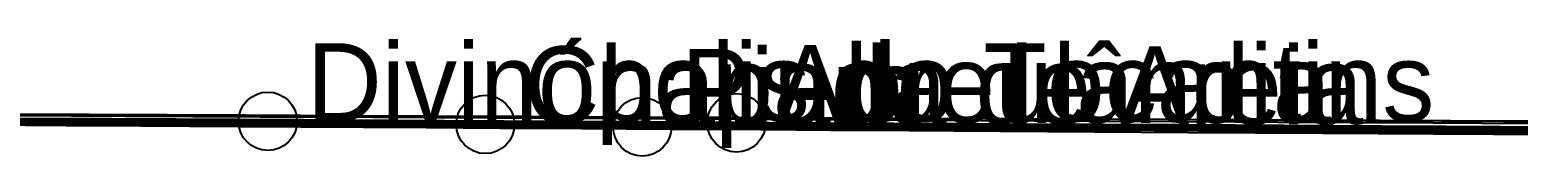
# Model space of a CAD drawing. Header units: metres. Extents: x 528129 to 864363, y 9998262 to 10000641.
# Drawn here: x 694383 to 709689, y 9999118 to 10000332 of the extents above; entities that cross this region are included whole.
import ezdxf

# ---------------------------------------------------------------- set-up
doc = ezdxf.new("R2010")
doc.units = ezdxf.units.M
for name, color, linetype in [('BACIA_CBHRCC', 1, 'CONTINUOUS'), ('HIDROGRAFIA', 5, 'CONTINUOUS'), ('LIMITES_MUNICIPAIS', 8, 'CONTINUOUS'), ('SEDES_MUNICIPAIS', 10, 'CONTINUOUS'), ('SUBBACIA_CAIAPO', 40, 'CONTINUOUS'), ('SUBBACIA_COCO', 30, 'CONTINUOUS')]:
    doc.layers.add(name, color=color, linetype=linetype)

msp = doc.modelspace()

# ---------------------------------------------------------------- linework, layer by layer
at = {"layer": 'BACIA_CBHRCC'}
for points in [[(709738.086, 9999373.976), (709682.353, 9999374.221), (709608.333, 9999374.556), (709535.688, 9999374.895), (709451.356, 9999375.304), (709356.459, 9999375.784), (709256.041, 9999376.309), (709101.102, 9999377.137), (708814.456, 9999378.701), (708663.744, 9999379.537), (708557.956, 9999380.136), (708385.408, 9999381.134), (708269.788, 9999381.813), (708098.322, 9999382.838), (707933.033, 9999383.85), (707827.392, 9999384.504), (707623.321, 9999385.775), (707526.157, 9999386.377), (707428.596, 9999386.976), (707333.223, 9999387.554), (707192.45, 9999388.383), (707060.048, 9999389.131), (706938.463, 9999389.789), (706671.743, 9999391.177), (706363.713, 9999392.783), (706297.598, 9999393.13), (706207.926, 9999393.609), (706108.128, 9999394.146), (706002.455, 9999394.723), (705890.68, 9999395.342), (705659.726, 9999396.627), (705441.496, 9999397.823), (705234.586, 9999398.947), (705083.059, 9999399.768), (704985.785, 9999400.29), (704663.712, 9999401.999), (704566.751, 9999402.517), (704465.657, 9999403.064), (704359.668, 9999403.647), (704182.274, 9999404.633), (704073.836, 9999405.245), (703960.704, 9999405.889), (703846.316, 9999406.542), (703607.743, 9999407.91), (703480.027, 9999408.638), (703355.62, 9999409.35), (703229.99, 9999410.071), (703040.799, 9999411.161), (702850.352, 9999412.265), (702718.47, 9999413.023), (702575.052, 9999413.834), (702388.945, 9999414.87), (702283.204, 9999415.451), (702145.482, 9999416.195), (702027.845, 9999416.823), (701921.867, 9999417.379), (701837.528, 9999417.817), (701732.95, 9999418.353), (701715.89, 9999418.443), (701722.167, 9999418.479), (701683.105, 9999418.796), (701638.909, 9999419.124), (701569.52, 9999419.626), (701489.268, 9999420.195), (701353.891, 9999421.136), (701238.729, 9999421.941), (701168.944, 9999422.421), (701123.93, 9999422.726), (701060.948, 9999423.145), (700994.866, 9999423.579), (700846.182, 9999424.548), (700762.312, 9999425.086), (700633.388, 9999425.881), (700477.007, 9999426.825), (700307.775, 9999427.84), (700116.17, 9999428.985), (700024.071, 9999429.539), (699915.742, 9999430.197), (699815.119, 9999430.812), (699717.836, 9999431.41), (699623.558, 9999431.991), (699437.226, 9999433.144), (699247.997, 9999434.3), (699115.148, 9999435.12), (699035.996, 9999435.618), (698937.809, 9999436.25), (698883.297, 9999436.614), (698808.053, 9999437.121), (698591.08, 9999438.551), (698533.922, 9999438.92), (698412.971, 9999439.673), (698319.366, 9999440.237), (698156.641, 9999441.196), (698041.993, 9999441.862), (697893.653, 9999442.719), (697635.844, 9999444.219), (697313.788, 9999446.11), (697206.356, 9999446.735), (697093.414, 9999447.389), (696797.727, 9999449.096), (696498.089, 9999450.828), (696195.73, 9999452.559), (696007.186, 9999453.641), (695883.704, 9999454.352), (695701.186, 9999455.409), (695492.153, 9999456.625), (695398.437, 9999457.167), (695302.282, 9999457.719), (695176.442, 9999458.434), (695046.053, 9999459.17), (694914.576, 9999459.908), (694785.929, 9999460.627), (694616.766, 9999461.567), (694456.597, 9999462.447), (694338.676, 9999463.089)], [(694375.955, 9999500.717), (694449.567, 9999500.285), (694513.536, 9999499.899), (694574.753, 9999499.524), (694632.748, 9999499.16), (694682.443, 9999498.83), (694726.254, 9999498.481), (694731.347, 9999498.372), (694725.717, 9999498.337), (694715.197, 9999498.33), (694674.155, 9999498.363), (694767.623, 9999497.853), (695032.361, 9999496.417), (695171.964, 9999495.665), (695326.005, 9999494.844), (695489.841, 9999493.979), (695652.505, 9999493.127), (696010.073, 9999491.267), (696278.897, 9999489.861), (696483.665, 9999488.793), (696627.805, 9999488.034), (696767.427, 9999487.285), (696925.022, 9999486.422), (697136.508, 9999485.252), (697520.469, 9999483.135), (697624.277, 9999482.557), (697816.632, 9999481.478), (697906.045, 9999480.974), (697989.305, 9999480.501), (698065.789, 9999480.057), (698136.562, 9999479.635), (698307.45, 9999478.601), (698379.135, 9999478.17), (698601.217, 9999476.841), (698679.406, 9999476.375), (698797.16, 9999475.678), (698871.29, 9999475.236), (698938.665, 9999474.826), (698982.87, 9999474.547), (699043.756, 9999474.148), (699082.754, 9999473.877), (699126.463, 9999473.549), (699190.602, 9999472.994), (699226.384, 9999472.75), (699279.175, 9999472.417), (699346.807, 9999472.011), (699470.64, 9999471.289), (699655.64, 9999470.225), (699844.808, 9999469.131), (699945.804, 9999468.552), (700054.609, 9999467.936), (700149.643, 9999467.402), (700406.749, 9999465.962), (700576.475, 9999465.002), (700734.879, 9999464.097), (700836.479, 9999463.512), (701025.934, 9999462.409), (701108.294, 9999461.917), (701169.137, 9999461.542), (701478.057, 9999459.594), (701537.369, 9999459.231), (701616.917, 9999458.758), (701706.714, 9999458.239), (701803.349, 9999457.691), (701903.36, 9999457.132), (702104.087, 9999456.015), (702367.094, 9999454.551), (702482.92, 9999453.89), (702557.252, 9999453.454), (702665.787, 9999452.805), (702735.655, 9999452.379), (702802.659, 9999451.961), (702893.348, 9999451.385), (702946.242, 9999451.036), (702990.405, 9999450.727), (703026.52, 9999450.458), (703074.159, 9999450.092), (703168.212, 9999449.357), (703231.066, 9999448.942), (703362.426, 9999448.143), (703480.474, 9999447.452), (703581.16, 9999446.87), (703838.506, 9999445.384), (704097.625, 9999443.905), (704196.188, 9999443.335), (704286.63, 9999442.801), (704367.869, 9999442.309), (704588.894, 9999440.949), (704703.716, 9999440.253), (704787.01, 9999439.758), (704872.551, 9999439.262), (705007.374, 9999438.488), (705095.89, 9999437.977), (705183.285, 9999437.463), (705304.599, 9999436.737), (705410.918, 9999436.073), (705462.303, 9999435.739), (705637.097, 9999434.567), (705715.207, 9999434.034), (705796.836, 9999433.465), (705839.551, 9999433.173), (705894.437, 9999432.808), (706031.716, 9999431.908), (706089.076, 9999431.542), (706160.638, 9999431.104), (706245.57, 9999430.6), (706343.646, 9999430.032), (706451.785, 9999429.421), (706567.444, 9999428.778), (706744.199, 9999427.814), (706859.792, 9999427.195), (706971.517, 9999426.6), (707201.686, 9999425.379), (707318.863, 9999424.75), (707509.024, 9999423.725), (707913.998, 9999421.532), (708190.151, 9999420.04), (708457.992, 9999418.588), (708768.324, 9999416.907), (708885.529, 9999416.263), (709001.424, 9999415.616), (709115.34, 9999414.972), (709312.423, 9999413.851), (709565.531, 9999412.418), (709771.82, 9999411.23)]]:
    msp.add_lwpolyline(points, dxfattribs=at)
at = {"layer": 'HIDROGRAFIA'}
for points in [[(694620.631, 9999472.509), (694355.426, 9999474.05), (693908.416, 9999476.581), (693402.376, 9999479.343), (692693.229, 9999483.347), (692281.324, 9999485.628), (689890.413, 9999498.546), (688965.229, 9999503.66), (688423.679, 9999506.791), (688186.531, 9999508.223), (688148.559, 9999508.452)], [(697622.884, 9999472.799), (695436.815, 9999483.945), (694815.031, 9999487.164), (693810.739, 9999492.497)], [(709977.761, 9999407.563), (709531.05, 9999410.079), (708414.908, 9999416.468), (707745.586, 9999420.138), (706629.168, 9999425.995), (705991.497, 9999429.402), (704205.673, 9999439.096), (702643.043, 9999447.577), (701750.311, 9999452.29), (701287.849, 9999454.649), (700761.915, 9999457.56), (700490.78, 9999459.195), (700315.522, 9999460.351), (699773.181, 9999463.446), (699007.657, 9999467.485), (698593.322, 9999469.827), (698210.525, 9999471.892), (697828.066, 9999473.903), (697158.428, 9999477.512), (696233.448, 9999482.73), (695212.81, 9999488.249), (694160.422, 9999494.025)], [(709039.321, 9999399.819), (708449.318, 9999403.316), (707540.216, 9999408.795), (707300.937, 9999410.122), (707173.409, 9999410.734), (706950.427, 9999411.923), (706376.302, 9999415.171), (705738.577, 9999418.529), (705228.233, 9999421.417), (704819.455, 9999423.795), (704232.405, 9999427.087), (702936.039, 9999434.195), (702321.478, 9999437.54), (701704.637, 9999440.948), (700923.295, 9999445.598), (700253.382, 9999449.279), (699217.336, 9999454.984), (698659.173, 9999457.912), (698021.484, 9999461.378), (697750.423, 9999462.739), (697479.381, 9999464.139), (695566.058, 9999474.53), (695087.544, 9999477.067), (694768.651, 9999478.689), (694529.674, 9999479.96), (694210.67, 9999481.794)], [(706105.329, 9999412.81), (705914.225, 9999413.665), (705961.842, 9999413.109), (706185.17, 9999411.594), (706077.435, 9999411.908), (705671.12, 9999413.932), (705161.432, 9999416.731), (704651.024, 9999419.578), (704217.374, 9999422.043), (703697.698, 9999425.041), (703059.834, 9999428.517), (702629.409, 9999430.895), (702183.023, 9999433.506), (701624.97, 9999436.62), (701226.261, 9999438.952), (700668.386, 9999442.065), (700030.371, 9999445.476), (698754.696, 9999452.41), (697606.759, 9999458.54), (696586.395, 9999463.903), (695757.49, 9999468.116), (695247.052, 9999470.831), (694529.476, 9999474.758), (694226.612, 9999476.461)], [(711725.764, 9999387.963), (709660.807, 9999399.651), (708895.503, 9999404.113), (708257.669, 9999407.938), (707603.84, 9999411.955), (706471.58, 9999418.764), (706088.822, 9999421.011), (704813.437, 9999428.365), (703601.49, 9999435.503), (702325.964, 9999442.593), (701735.76, 9999446.062), (701337.235, 9999448.354), (700763.271, 9999451.551), (700189.058, 9999454.797), (699615.423, 9999457.769), (699439.849, 9999458.545), (699152.864, 9999459.916), (698531.203, 9999463.105), (698243.929, 9999464.521), (697813.542, 9999466.477), (697510.717, 9999467.966), (697127.878, 9999469.915), (696554.093, 9999472.948), (695884.237, 9999476.54), (695645.373, 9999477.707), (695406.176, 9999478.959), (694832.162, 9999482.061), (694545.187, 9999483.554), (694258.124, 9999485)], [(707028.094, 9999391.804), (706677.121, 9999393.681), (706645.237, 9999393.546), (706692.899, 9999392.996), (706565.496, 9999393.518), (706103.092, 9999396.022), (705831.798, 9999397.644), (705274.485, 9999400.805), (704981.784, 9999402.498), (704667.78, 9999404.469), (703886.472, 9999408.912), (703328.519, 9999412.141), (702850.377, 9999415.128), (702100.876, 9999419.391), (700219.522, 9999430.276), (699661.714, 9999433.607), (699454.362, 9999435.415), (699263.285, 9999436.714), (699071.865, 9999437.908), (698721.109, 9999439.991), (697732.39, 9999445.452), (697046.841, 9999449.392), (696616.68, 9999452.304), (696329.493, 9999454.083), (696202.31, 9999455.001), (696265.821, 9999454.868), (696505.261, 9999453.829), (696517.118, 9999454.222), (696475.851, 9999454.594), (696442.692, 9999454.893), (695995.385, 9999458.035), (695804.083, 9999459.217), (694783.474, 9999465.077), (694321.409, 9999467.857)], [(710139.609, 9999388.036), (709629.263, 9999390.879), (708608.665, 9999396.713), (707891.165, 9999400.678), (706360.259, 9999408.671), (704208.049, 9999419.926), (703729.375, 9999422.464), (702996.17, 9999426.411), (702732.691, 9999427.859), (702485.553, 9999429.216), (702073.732, 9999431.545), (701400.423, 9999435.211), (701147.46, 9999436.633), (700540.563, 9999440.133), (699631.723, 9999445.072), (698930.247, 9999449.141), (698563.419, 9999451.202), (697928.22, 9999454.596), (697287.939, 9999457.965), (696171.837, 9999464.008), (694996.741, 9999470.454), (694620.631, 9999472.509)], [(706315.568, 9999402.625), (705451.147, 9999407.915), (705116.102, 9999409.869), (704861.146, 9999411.267), (704542.206, 9999412.91), (704239.213, 9999414.622), (703904.271, 9999416.692), (703553.749, 9999419.184), (703186.791, 9999421.561), (702788.306, 9999424.019), (701991.3, 9999428.802), (701464.852, 9999432.079), (700875.217, 9999435.89), (700380.833, 9999438.957), (699838.762, 9999442.166), (699201.23, 9999445.847), (697594.759, 9999454.716), (697335.393, 9999456.175), (697000.514, 9999458.137), (696427.015, 9999461.568), (695957.243, 9999464.237), (695486.177, 9999466.977), (694742.123, 9999471.735), (694620.631, 9999472.509)], [(710681.231, 9999377.536), (709277.735, 9999385.735), (708640.281, 9999389.488), (708129.654, 9999392.542), (707874.835, 9999394.01), (707492.055, 9999396.142), (706981.717, 9999398.89), (706528.27, 9999401.434), (706315.568, 9999402.625)], [(709773.534, 9999380.502), (709424.827, 9999382.993), (708661.186, 9999387.7), (707811.111, 9999393.023), (706786.576, 9999399.562), (706435.69, 9999401.824), (706395.241, 9999402.094), (706315.568, 9999402.625)]]:
    msp.add_lwpolyline(points, dxfattribs=at)
at = {"layer": 'LIMITES_MUNICIPAIS'}
for points in [[(712297.084, 9999462.447), (709535.85, 9999476.531), (708258.183, 9999482.811), (708122.246, 9999483.062), (706876.987, 9999489.074), (706595.324, 9999490.96), (706133.226, 9999493.259), (704362.476, 9999500.893), (703751.599, 9999503.28), (702057.075, 9999511.56), (701603.353, 9999513.489), (700414.67, 9999519.21), (699455.012, 9999523.581), (698568.776, 9999528.358), (697656.818, 9999532.845), (697168.358, 9999535.864), (696599.692, 9999538.922), (694995.206, 9999546.679), (692056.966, 9999560.3)], [(694252.438, 9999533.971), (695367.074, 9999528.993), (695718.639, 9999528.365), (695357.062, 9999530.245), (694727.18, 9999534.078), (694854.577, 9999534.112), (692117.971, 9999547.335)], [(692117.971, 9999547.335), (694854.577, 9999534.112), (694727.18, 9999534.078), (695357.062, 9999530.245), (695718.639, 9999528.365), (695367.074, 9999528.993), (695367.074, 9999528.993), (696752.315, 9999522.235), (697909.511, 9999516.84), (698506.244, 9999514.209), (699792.542, 9999507.836), (701171.899, 9999500.346), (703609.604, 9999487.75), (704714.724, 9999481.574), (704789.524, 9999480.966), (706803.973, 9999469.732), (707216.193, 9999467.013), (708810.347, 9999458.731), (710827.032, 9999447.489)], [(693169.234, 9999546.306), (694574.905, 9999540.533), (695098.043, 9999538.672), (695380.181, 9999538.059), (694616.565, 9999542.337), (695081.063, 9999540.389), (694329.171, 9999544.677)], [(694329.171, 9999544.677), (695081.063, 9999540.389), (694616.565, 9999542.337), (695380.181, 9999538.059), (695098.043, 9999538.672), (694574.905, 9999540.533), (693169.234, 9999546.306)], [(693601.051, 9999497.002), (694686.618, 9999491.265), (695996.637, 9999483.756), (697365.367, 9999476.24), (698727.109, 9999469.082), (699239.676, 9999466.037), (700379.624, 9999459.785), (701121.1, 9999455.329), (702485.786, 9999448.292), (704582.258, 9999436.855), (709144.037, 9999412.21), (709592.558, 9999409.544), (711681.044, 9999398.052)], [(711681.044, 9999398.052), (709592.558, 9999409.544), (709144.037, 9999412.21), (704582.258, 9999436.855), (702485.786, 9999448.292), (701121.1, 9999455.329), (700379.624, 9999459.785), (699239.676, 9999466.037), (698727.109, 9999469.082), (697365.367, 9999476.24), (695996.637, 9999483.756), (694686.618, 9999491.265), (693601.051, 9999497.002)], [(694036.226, 9999469.734), (695572.274, 9999460.5), (696687.838, 9999454.135), (696863.418, 9999452.208), (697243.345, 9999449.772), (696721.278, 9999452.052), (697346.867, 9999447.681), (697980.213, 9999443.941), (699928.774, 9999432.794), (700030.856, 9999431.542), (700750.02, 9999427.093), (703434.266, 9999411.68), (704295.78, 9999406.321), (704856.317, 9999403.224), (705829.621, 9999397.378), (707595.437, 9999387.175), (709011.565, 9999379.051), (709356.427, 9999376.461), (710110.719, 9999371.803)], [(710110.719, 9999371.803), (709356.427, 9999376.461), (709011.565, 9999379.051), (707595.437, 9999387.175), (705829.621, 9999397.378), (704856.317, 9999403.224), (704295.78, 9999406.321), (703434.266, 9999411.68), (700750.02, 9999427.093), (700030.856, 9999431.542), (699928.774, 9999432.794), (697980.213, 9999443.941), (697346.867, 9999447.681), (696721.278, 9999452.052), (697243.345, 9999449.772), (696863.418, 9999452.208), (696687.838, 9999454.135), (695572.274, 9999460.5), (694036.226, 9999469.734)], [(710583.357, 9999375.365), (709300.603, 9999383.943), (707759.817, 9999393.407), (707009.766, 9999398.361), (705863.175, 9999405.403), (704578.348, 9999412.572), (704126.64, 9999415.963), (703145.611, 9999422.065), (702620.059, 9999425.104), (701796.539, 9999430.642), (700082.621, 9999440.912), (698337.538, 9999450.423), (696218.75, 9999462.794), (696118.026, 9999464.143), (694862.788, 9999471.464), (694061.52, 9999475.712)], [(694061.52, 9999475.712), (694862.788, 9999471.464), (696118.026, 9999464.143), (696218.75, 9999462.794), (698337.538, 9999450.423), (700082.621, 9999440.912), (701796.539, 9999430.642), (702620.059, 9999425.104), (703145.611, 9999422.065), (704126.64, 9999415.963), (704578.348, 9999412.572), (705863.175, 9999405.403), (707009.766, 9999398.361), (707990.515, 9999393.147), (708923.259, 9999387.796), (712637.804, 9999365.722)], [(710065.767, 9999416.916), (708940.77, 9999422.635), (708286.092, 9999426.657), (706278.898, 9999437.858), (704444.488, 9999447.731), (704034.97, 9999449.619), (702498.186, 9999457.908), (701461.767, 9999464.083), (701894.328, 9999462.204), (700667.945, 9999469.041), (699707.024, 9999474.625), (699262.066, 9999477.467), (699170.777, 9999478.671), (698123.596, 9999484.807), (697205.369, 9999489.971), (695231.078, 9999500.353), (694884.084, 9999502.544), (694249.072, 9999505.962)], [(694249.072, 9999505.962), (694884.084, 9999502.544), (695231.078, 9999500.353), (697205.369, 9999489.971), (698123.596, 9999484.807), (699170.777, 9999478.671), (699262.066, 9999477.467), (699707.024, 9999474.625), (700667.945, 9999469.041), (701894.328, 9999462.204), (701461.767, 9999464.083), (702498.186, 9999457.908), (704034.97, 9999449.619), (704444.488, 9999447.731), (706278.898, 9999437.858), (708286.092, 9999426.657), (708940.77, 9999422.635), (710065.767, 9999416.916)], [(710827.032, 9999447.489), (708810.347, 9999458.731), (707216.193, 9999467.013), (706803.973, 9999469.732), (704789.524, 9999480.966), (704714.724, 9999481.574), (703609.604, 9999487.75), (701171.899, 9999500.346), (699792.542, 9999507.836), (698506.244, 9999514.209), (697909.511, 9999516.84), (696752.315, 9999522.235), (695367.074, 9999528.993), (694252.438, 9999533.971)], [(694256.113, 9999481.289), (696454.346, 9999468.932), (698249.254, 9999458.855), (699272.324, 9999453.552), (700114.542, 9999448.72), (701945.551, 9999438.55), (702312.427, 9999435.948), (703614.288, 9999428.372), (704744.535, 9999422.079), (705927.617, 9999415.26), (707037.087, 9999409.123), (708166.611, 9999402.658), (709112.838, 9999397.517), (709951.54, 9999393.184)], [(709951.54, 9999393.184), (709112.838, 9999397.517), (708166.611, 9999402.658), (707037.087, 9999409.123), (705927.617, 9999415.26), (704744.535, 9999422.079), (703614.288, 9999428.372), (702312.427, 9999435.948), (701945.551, 9999438.55), (700114.542, 9999448.72), (699272.324, 9999453.552), (698249.254, 9999458.855), (696454.346, 9999468.932), (694256.113, 9999481.289)], [(714578.364, 9999457.438), (706595.324, 9999490.96), (706876.987, 9999489.074), (708122.246, 9999483.062), (708258.183, 9999482.811), (709535.85, 9999476.531), (712297.084, 9999462.447)], [(711726.681, 9999348.19), (709437.957, 9999360.139), (708571.41, 9999365.263), (707105.697, 9999374.257), (706850.384, 9999375.478), (705492.099, 9999383.57), (704996.931, 9999386.305), (702955.776, 9999398.98), (702522.235, 9999401.928), (701473.251, 9999408.275), (699193.922, 9999421.376), (696190.077, 9999438.305), (695172.671, 9999444.164), (694743.705, 9999446.428), (693616.164, 9999452.809)], [(693616.164, 9999452.809), (694743.705, 9999446.428), (695172.671, 9999444.164), (696190.077, 9999438.305), (699193.922, 9999421.376), (701473.251, 9999408.275), (702522.235, 9999401.928), (702955.776, 9999398.98), (704996.931, 9999386.305), (705492.099, 9999383.57), (706850.384, 9999375.478), (707105.697, 9999374.257), (708571.41, 9999365.263), (709437.957, 9999360.139), (711726.681, 9999348.19)], [(693916.551, 9999439.543), (694753.189, 9999434.228), (695529.405, 9999428.76), (696526.977, 9999422.187), (698460.418, 9999410.56), (699219.6, 9999406.43), (700059.299, 9999401.205), (700967.527, 9999395.796), (701902.181, 9999390.596), (702616.196, 9999385.596), (703430.87, 9999380.158), (703882.312, 9999377.669), (706293.825, 9999362.37), (707678.592, 9999354.379), (708816.12, 9999347.293), (709435.028, 9999343.013), (710592.881, 9999335.596)], [(712637.804, 9999365.722), (708923.259, 9999387.796), (707990.515, 9999393.147), (707009.766, 9999398.361), (707759.817, 9999393.407), (709300.603, 9999383.943), (710583.357, 9999375.365)], [(710160.864, 9999371.066), (708994.255, 9999377.53), (708648.064, 9999378.975), (709146.435, 9999375.485), (708921.271, 9999376.261), (707977.507, 9999381.725), (707304.46, 9999385.271), (709118.745, 9999374.086), (711392.04, 9999360.958)], [(711392.04, 9999360.958), (709118.745, 9999374.086), (707304.46, 9999385.271), (707977.507, 9999381.725), (708921.271, 9999376.261), (709146.435, 9999375.485), (708648.064, 9999378.975), (708994.255, 9999377.53), (710160.864, 9999371.066)]]:
    msp.add_lwpolyline(points, dxfattribs=at)
at = {"layer": 'SEDES_MUNICIPAIS'}
for centre in [(696831.027, 9999475.442), (699067.672, 9999444.07), (700681.471, 9999418), (701649.968, 9999459.379)]:
    msp.add_circle(centre, 300, dxfattribs=at)
at = {"layer": 'SUBBACIA_CAIAPO'}
for points in [[(694131.98, 9999489.175), (694419.903, 9999487.576), (694580.964, 9999486.67), (694692.718, 9999486.048), (694852.354, 9999485.147), (694966.158, 9999484.506), (695073.486, 9999483.874), (695151.198, 9999483.384), (695179.464, 9999483.221), (695284.504, 9999482.719), (695416.688, 9999482.138), (695480.484, 9999481.871), (695568.99, 9999481.536), (695608.749, 9999481.381), (695663.595, 9999481.152), (695778.207, 9999480.64), (695884.742, 9999480.133), (696017.571, 9999479.472), (696168.387, 9999478.705), (696272.957, 9999478.168), (696626.865, 9999476.339), (696750.417, 9999475.703), (696861.904, 9999475.151), (696989.364, 9999474.543), (697084, 9999474.094), (697179.271, 9999473.629), (697276.941, 9999473.135), (697583.132, 9999471.545), (697680.195, 9999471.044), (697897.652, 9999469.936), (698016.895, 9999469.337), (698106.48, 9999468.9), (698146.197, 9999468.75), (698129.146, 9999468.893), (698096.963, 9999469.115), (698050.812, 9999469.415), (697974.182, 9999469.895), (697854.765, 9999470.633), (697792.367, 9999471.029), (697753.197, 9999471.289), (697759.068, 9999471.307), (697857.789, 9999470.784), (698014.549, 9999469.93), (698142.626, 9999469.225), (698518.485, 9999467.138), (698949.957, 9999464.731), (699059.952, 9999464.121), (699160.247, 9999463.572), (699261.521, 9999463.03), (699416.362, 9999462.215), (699635.896, 9999461.065), (699803.115, 9999460.182), (699912.298, 9999459.598), (700047.941, 9999458.86), (700174.912, 9999458.149), (700289.585, 9999457.487), (700624.165, 9999455.514), (700848.253, 9999454.182), (700938.346, 9999453.647), (701030.421, 9999453.105), (701124.753, 9999452.554), (701225.025, 9999451.975), (701330.565, 9999451.376), (701615.044, 9999449.782), (701733.755, 9999449.119), (701848.675, 9999448.483), (701962.155, 9999447.861), (702073.089, 9999447.261), (702182.845, 9999446.679), (702339.506, 9999445.858), (702753.105, 9999443.726), (702856.919, 9999443.188), (702965.405, 9999442.621), (703078.2, 9999442.022), (703196.77, 9999441.385), (703741.586, 9999438.444), (704000.632, 9999437.049), (704194.03, 9999436), (704349.63, 9999435.137), (704602.289, 9999433.705), (704704.761, 9999433.127), (704834.301, 9999432.407), (704961.251, 9999431.719), (705057.74, 9999431.206), (705149.812, 9999430.723), (705323.444, 9999429.82), (705411.796, 9999429.355), (705592.639, 9999428.366), (705689.377, 9999427.816), (705833.256, 9999426.983), (705977.635, 9999426.13), (706212.102, 9999424.725), (706310.043, 9999424.144), (706412.146, 9999423.544), (706519.733, 9999422.922), (706706.194, 9999421.871), (706910.726, 9999420.755), (707242.325, 9999418.984), (707418.99, 9999418.035), (707600.211, 9999417.051), (707785.077, 9999416.036), (707902.974, 9999415.382), (708068.659, 9999414.449), (708168.429, 9999413.875), (708352.057, 9999412.809), (708545.513, 9999411.72), (708936.227, 9999409.561), (709096.687, 9999408.671), (709310.285, 9999407.478), (709519.52, 9999406.299), (709804.537, 9999404.685)], [(709771.82, 9999411.23), (709565.531, 9999412.418), (709312.423, 9999413.851), (709115.34, 9999414.972), (709001.424, 9999415.616), (708885.529, 9999416.263), (708768.324, 9999416.907), (708457.992, 9999418.588), (708190.151, 9999420.04), (707913.998, 9999421.532), (707509.024, 9999423.725), (707318.863, 9999424.75), (707201.686, 9999425.379), (706971.517, 9999426.6), (706859.792, 9999427.195), (706744.199, 9999427.814), (706567.444, 9999428.778), (706451.785, 9999429.421), (706343.646, 9999430.032), (706245.57, 9999430.6), (706160.638, 9999431.104), (706089.076, 9999431.542), (706031.716, 9999431.908), (705894.437, 9999432.808), (705839.551, 9999433.173), (705796.836, 9999433.465), (705715.207, 9999434.034), (705637.097, 9999434.567), (705462.303, 9999435.739), (705410.918, 9999436.073), (705304.599, 9999436.737), (705183.285, 9999437.463), (705095.89, 9999437.977), (705007.374, 9999438.488), (704872.551, 9999439.262), (704787.01, 9999439.758), (704703.716, 9999440.253), (704588.894, 9999440.949), (704367.869, 9999442.309), (704286.63, 9999442.801), (704196.188, 9999443.335), (704097.625, 9999443.905), (703838.506, 9999445.384), (703581.16, 9999446.87), (703480.474, 9999447.452), (703362.426, 9999448.143), (703231.066, 9999448.942), (703168.212, 9999449.357), (703074.159, 9999450.092), (703026.52, 9999450.458), (702990.405, 9999450.727), (702946.242, 9999451.036), (702893.348, 9999451.385), (702802.659, 9999451.961), (702735.655, 9999452.379), (702665.787, 9999452.805), (702557.252, 9999453.454), (702482.92, 9999453.89), (702367.094, 9999454.551), (702104.087, 9999456.015), (701903.36, 9999457.132), (701803.349, 9999457.691), (701706.714, 9999458.239), (701616.917, 9999458.758), (701537.369, 9999459.231), (701478.057, 9999459.594), (701169.137, 9999461.542), (701108.294, 9999461.917), (701025.934, 9999462.409), (700836.479, 9999463.512), (700734.879, 9999464.097), (700576.475, 9999465.002), (700406.749, 9999465.962), (700149.643, 9999467.402), (700054.609, 9999467.936), (699945.804, 9999468.552), (699844.808, 9999469.131), (699655.64, 9999470.225), (699470.64, 9999471.289), (699346.807, 9999472.011), (699279.175, 9999472.417), (699226.384, 9999472.75), (699190.602, 9999472.994), (699126.463, 9999473.549), (699082.754, 9999473.877), (699043.756, 9999474.148), (698982.87, 9999474.547), (698938.665, 9999474.826), (698871.29, 9999475.236), (698797.16, 9999475.678), (698679.406, 9999476.375), (698601.217, 9999476.841), (698379.135, 9999478.17), (698307.45, 9999478.601), (698136.562, 9999479.635), (698065.789, 9999480.057), (697989.305, 9999480.501), (697906.045, 9999480.974), (697816.632, 9999481.478), (697624.277, 9999482.557), (697520.469, 9999483.135), (697136.508, 9999485.252), (696925.022, 9999486.422), (696767.427, 9999487.285), (696627.805, 9999488.034), (696483.665, 9999488.793), (696278.897, 9999489.861), (696010.073, 9999491.267), (695652.505, 9999493.127), (695489.841, 9999493.979), (695326.005, 9999494.844), (695171.964, 9999495.665), (695032.361, 9999496.417), (694767.623, 9999497.853), (694674.155, 9999498.363), (694715.197, 9999498.33), (694725.717, 9999498.337), (694731.347, 9999498.372), (694726.254, 9999498.481), (694682.443, 9999498.83), (694632.748, 9999499.16), (694574.753, 9999499.524), (694513.536, 9999499.899), (694449.567, 9999500.285), (694375.955, 9999500.717)]]:
    msp.add_lwpolyline(points, dxfattribs=at)
at = {"layer": 'SUBBACIA_COCO'}
for points in [[(694131.98, 9999489.175), (694419.903, 9999487.576), (694580.964, 9999486.67), (694692.718, 9999486.048), (694852.354, 9999485.147), (694966.158, 9999484.506), (695073.486, 9999483.874), (695151.198, 9999483.384), (695179.464, 9999483.221), (695284.504, 9999482.719), (695416.688, 9999482.138), (695480.484, 9999481.871), (695568.99, 9999481.536), (695608.749, 9999481.381), (695663.595, 9999481.152), (695778.207, 9999480.64), (695884.742, 9999480.133), (696017.571, 9999479.472), (696168.387, 9999478.705), (696272.957, 9999478.168), (696626.865, 9999476.339), (696750.417, 9999475.703), (696861.904, 9999475.151), (696989.364, 9999474.543), (697084, 9999474.094), (697179.271, 9999473.629), (697276.941, 9999473.135), (697583.132, 9999471.545), (697680.195, 9999471.044), (697897.652, 9999469.936), (698016.895, 9999469.337), (698106.48, 9999468.9), (698146.197, 9999468.75), (698129.146, 9999468.893), (698096.963, 9999469.115), (698050.812, 9999469.415), (697974.182, 9999469.895), (697854.765, 9999470.633), (697792.367, 9999471.029), (697753.197, 9999471.289), (697759.068, 9999471.307), (697857.789, 9999470.784), (698014.549, 9999469.93), (698142.626, 9999469.225), (698518.485, 9999467.138), (698949.957, 9999464.731), (699059.952, 9999464.121), (699160.247, 9999463.572), (699261.521, 9999463.03), (699416.362, 9999462.215), (699635.896, 9999461.065), (699803.115, 9999460.182), (699912.298, 9999459.598), (700047.941, 9999458.86), (700174.912, 9999458.149), (700289.585, 9999457.487), (700624.165, 9999455.514), (700848.253, 9999454.182), (700938.346, 9999453.647), (701030.421, 9999453.105), (701124.753, 9999452.554), (701225.025, 9999451.975), (701330.565, 9999451.376), (701615.044, 9999449.782), (701733.755, 9999449.119), (701848.675, 9999448.483), (701962.155, 9999447.861), (702073.089, 9999447.261), (702182.845, 9999446.679), (702339.506, 9999445.858), (702753.105, 9999443.726), (702856.919, 9999443.188), (702965.405, 9999442.621), (703078.2, 9999442.022), (703196.77, 9999441.385), (703741.586, 9999438.444), (704000.632, 9999437.049), (704194.03, 9999436), (704349.63, 9999435.137), (704602.289, 9999433.705), (704704.761, 9999433.127), (704834.301, 9999432.407), (704961.251, 9999431.719), (705057.74, 9999431.206), (705149.812, 9999430.723), (705323.444, 9999429.82), (705411.796, 9999429.355), (705592.639, 9999428.366), (705689.377, 9999427.816), (705833.256, 9999426.983), (705977.635, 9999426.13), (706212.102, 9999424.725), (706310.043, 9999424.144), (706412.146, 9999423.544), (706519.733, 9999422.922), (706706.194, 9999421.871), (706910.726, 9999420.755), (707242.325, 9999418.984), (707418.99, 9999418.035), (707600.211, 9999417.051), (707785.077, 9999416.036), (707902.974, 9999415.382), (708068.659, 9999414.449), (708168.429, 9999413.875), (708352.057, 9999412.809), (708545.513, 9999411.72), (708936.227, 9999409.561), (709096.687, 9999408.671), (709310.285, 9999407.478), (709519.52, 9999406.299), (709804.537, 9999404.685)], [(709738.086, 9999373.976), (709682.353, 9999374.221), (709608.333, 9999374.556), (709535.688, 9999374.895), (709451.356, 9999375.304), (709356.459, 9999375.784), (709256.041, 9999376.309), (709101.102, 9999377.137), (708814.456, 9999378.701), (708663.744, 9999379.537), (708557.956, 9999380.136), (708385.408, 9999381.134), (708269.788, 9999381.813), (708098.322, 9999382.838), (707933.033, 9999383.85), (707827.392, 9999384.504), (707623.321, 9999385.775), (707526.157, 9999386.377), (707428.596, 9999386.976), (707333.223, 9999387.554), (707192.45, 9999388.383), (707060.048, 9999389.131), (706938.463, 9999389.789), (706671.743, 9999391.177), (706363.713, 9999392.783), (706297.598, 9999393.13), (706207.926, 9999393.609), (706108.128, 9999394.146), (706002.455, 9999394.723), (705890.68, 9999395.342), (705659.726, 9999396.627), (705441.496, 9999397.823), (705234.586, 9999398.947), (705083.059, 9999399.768), (704985.785, 9999400.29), (704663.712, 9999401.999), (704566.751, 9999402.517), (704465.657, 9999403.064), (704359.668, 9999403.647), (704182.274, 9999404.633), (704073.836, 9999405.245), (703960.704, 9999405.889), (703846.316, 9999406.542), (703607.743, 9999407.91), (703480.027, 9999408.638), (703355.62, 9999409.35), (703229.99, 9999410.071), (703040.799, 9999411.161), (702850.352, 9999412.265), (702718.47, 9999413.023), (702575.052, 9999413.834), (702388.945, 9999414.87), (702283.204, 9999415.451), (702145.482, 9999416.195), (702027.845, 9999416.823), (701921.867, 9999417.379), (701837.528, 9999417.817), (701732.95, 9999418.353), (701715.89, 9999418.443), (701722.167, 9999418.479), (701683.105, 9999418.796), (701638.909, 9999419.124), (701569.52, 9999419.626), (701489.268, 9999420.195), (701353.891, 9999421.136), (701238.729, 9999421.941), (701168.944, 9999422.421), (701123.93, 9999422.726), (701060.948, 9999423.145), (700994.866, 9999423.579), (700846.182, 9999424.548), (700762.312, 9999425.086), (700633.388, 9999425.881), (700477.007, 9999426.825), (700307.775, 9999427.84), (700116.17, 9999428.985), (700024.071, 9999429.539), (699915.742, 9999430.197), (699815.119, 9999430.812), (699717.836, 9999431.41), (699623.558, 9999431.991), (699437.226, 9999433.144), (699247.997, 9999434.3), (699115.148, 9999435.12), (699035.996, 9999435.618), (698937.809, 9999436.25), (698883.297, 9999436.614), (698808.053, 9999437.121), (698591.08, 9999438.551), (698533.922, 9999438.92), (698412.971, 9999439.673), (698319.366, 9999440.237), (698156.641, 9999441.196), (698041.993, 9999441.862), (697893.653, 9999442.719), (697635.844, 9999444.219), (697313.788, 9999446.11), (697206.356, 9999446.735), (697093.414, 9999447.389), (696797.727, 9999449.096), (696498.089, 9999450.828), (696195.73, 9999452.559), (696007.186, 9999453.641), (695883.704, 9999454.352), (695701.186, 9999455.409), (695492.153, 9999456.625), (695398.437, 9999457.167), (695302.282, 9999457.719), (695176.442, 9999458.434), (695046.053, 9999459.17), (694914.576, 9999459.908), (694785.929, 9999460.627), (694616.766, 9999461.567), (694456.597, 9999462.447), (694338.676, 9999463.089)]]:
    msp.add_lwpolyline(points, dxfattribs=at)

# ---------------------------------------------------------------- texts
at = {"layer": 'SEDES_MUNICIPAIS'}
for s, p in [('Divinópolis do Tocantins', (697231.027, 9999475.442)), ('Chapada de Areia', (699467.672, 9999444.07)), ('Pium', (701081.471, 9999418)), ('Abreulândia', (702049.968, 9999459.379))]:
    msp.add_text(s, height=800, dxfattribs=at).set_placement(p)

doc.saveas('drawing.dxf')
